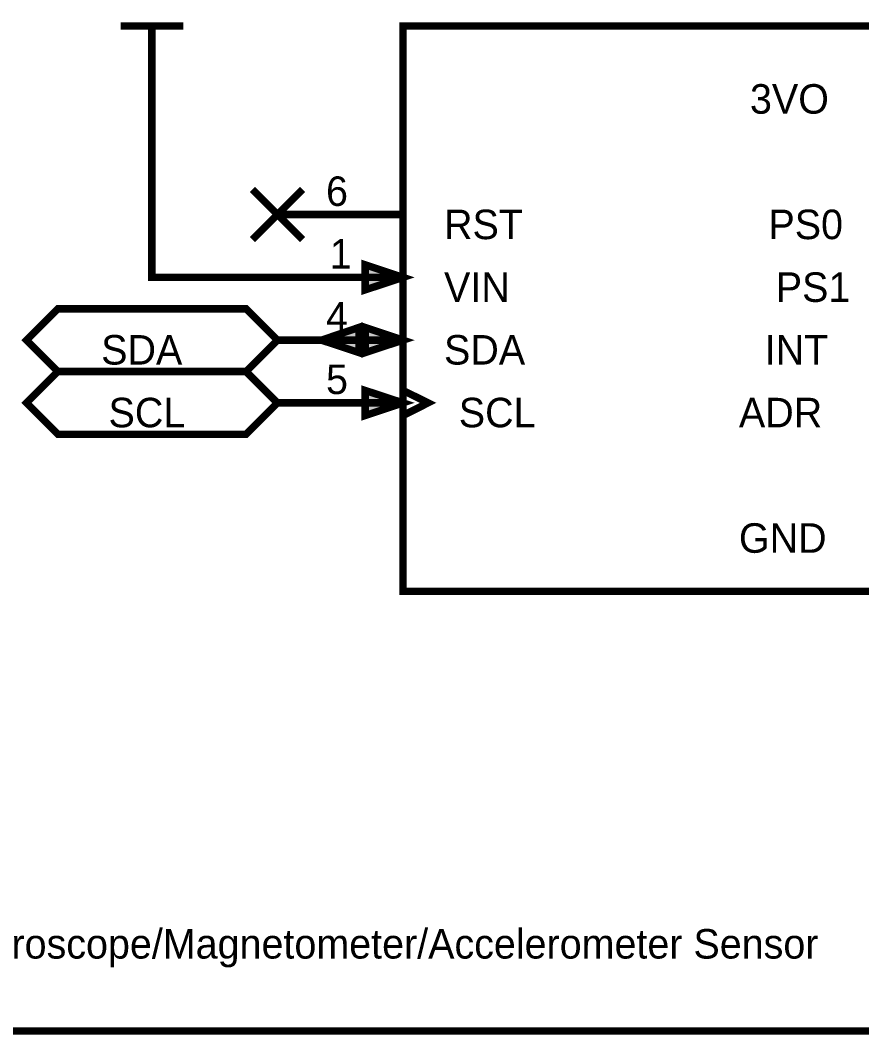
# Model space of a CAD drawing. Header units: inches. Extents: x 0 to 15, y 0 to 9.5.
# Drawn here: x 6.091 to 7.431, y 6.794 to 8.409 of the extents above; entities that cross this region are included whole.
import ezdxf

# ---------------------------------------------------------------- set-up
doc = ezdxf.new("R2010")
doc.units = ezdxf.units.IN
doc.header["$MEASUREMENT"] = 0
doc.layers.add('Sheet', color=255, linetype='Continuous')

msp = doc.modelspace()

# ---------------------------------------------------------------- linework, layer by layer
at = {"layer": 'Sheet'}
for points in [[(5.9007, 8.6999, 0.0118, 0.0118, 0), (8.2, 8.6999, 0.0118, 0.0118, 0), (8.2, 6.7997, 0.0118, 0.0118, 0), (5.9007, 6.7997, 0.0118, 0.0118, 0), (5.9007, 8.6999, 0.0118, 0.0118, 0)], [(6.7005, 8.3999, 0.0118, 0.0118, 0), (7.5, 8.3999, 0.0118, 0.0118, 0), (7.5, 7.4999, 0.0118, 0.0118, 0), (6.7005, 7.4999, 0.0118, 0.0118, 0), (6.7005, 8.3999, 0.0118, 0.0118, 0)], [(6.7005, 8.3999, 0.0039, 0.0039, 0), (6.7005, 7.4999, 0.0039, 0.0039, 0), (7.5, 7.4999, 0.0039, 0.0039, 0), (7.5, 8.3999, 0.0039, 0.0039, 0), (6.7005, 8.3999, 0.0039, 0.0039, 0), (6.7005, 8.3999, 0.0039, 0.0039, 0)], [(6.6403, 8.0198, 0.0118, 0.0118, 0), (6.7005, 7.9997, 0.0118, 0.0118, 0), (6.6403, 7.9798, 0.0118, 0.0118, 0), (6.6403, 8.0198, 0.0118, 0.0118, 0)], [(6.6403, 8.0198, 0.0039, 0.0039, 0), (6.7005, 7.9997, 0.0039, 0.0039, 0), (6.6403, 7.9798, 0.0039, 0.0039, 0), (6.6403, 8.0198, 0.0039, 0.0039, 0)], [(6.1506, 7.8498, 0.0118, 0.0118, 0), (6.1007, 7.8998, 0.0118, 0.0118, 0), (6.1506, 7.9497, 0.0118, 0.0118, 0), (6.4505, 7.9497, 0.0118, 0.0118, 0), (6.5005, 7.8998, 0.0118, 0.0118, 0), (6.4505, 7.8498, 0.0118, 0.0118, 0), (6.1506, 7.8498, 0.0118, 0.0118, 0)], [(6.1506, 7.8498, 0.0039, 0.0039, 0), (6.1007, 7.8998, 0.0039, 0.0039, 0), (6.1506, 7.9497, 0.0039, 0.0039, 0), (6.4505, 7.9497, 0.0039, 0.0039, 0), (6.5005, 7.8998, 0.0039, 0.0039, 0), (6.4505, 7.8498, 0.0039, 0.0039, 0), (6.1506, 7.8498, 0.0039, 0.0039, 0)], [(6.6304, 7.92, 0.0118, 0.0118, 0), (6.6304, 7.8799, 0.0118, 0.0118, 0), (6.5706, 7.8998, 0.0118, 0.0118, 0), (6.6304, 7.92, 0.0118, 0.0118, 0)], [(6.6304, 7.92, 0.0039, 0.0039, 0), (6.6304, 7.8799, 0.0039, 0.0039, 0), (6.5706, 7.8998, 0.0039, 0.0039, 0), (6.6304, 7.92, 0.0039, 0.0039, 0)], [(6.6403, 7.92, 0.0118, 0.0118, 0), (6.7005, 7.8998, 0.0118, 0.0118, 0), (6.6403, 7.8799, 0.0118, 0.0118, 0), (6.6403, 7.92, 0.0118, 0.0118, 0)], [(6.6403, 7.92, 0.0039, 0.0039, 0), (6.7005, 7.8998, 0.0039, 0.0039, 0), (6.6403, 7.8799, 0.0039, 0.0039, 0), (6.6403, 7.92, 0.0039, 0.0039, 0)], [(6.1506, 7.75, 0.0118, 0.0118, 0), (6.1007, 7.7999, 0.0118, 0.0118, 0), (6.1506, 7.8498, 0.0118, 0.0118, 0), (6.4505, 7.8498, 0.0118, 0.0118, 0), (6.5005, 7.7999, 0.0118, 0.0118, 0), (6.4505, 7.75, 0.0118, 0.0118, 0), (6.1506, 7.75, 0.0118, 0.0118, 0)], [(6.1506, 7.75, 0.0039, 0.0039, 0), (6.1007, 7.7999, 0.0039, 0.0039, 0), (6.1506, 7.8498, 0.0039, 0.0039, 0), (6.4505, 7.8498, 0.0039, 0.0039, 0), (6.5005, 7.7999, 0.0039, 0.0039, 0), (6.4505, 7.75, 0.0039, 0.0039, 0), (6.1506, 7.75, 0.0039, 0.0039, 0)], [(6.6403, 7.8197, 0.0118, 0.0118, 0), (6.7005, 7.7999, 0.0118, 0.0118, 0), (6.6403, 7.7797, 0.0118, 0.0118, 0), (6.6403, 7.8197, 0.0118, 0.0118, 0)], [(6.6403, 7.8197, 0.0039, 0.0039, 0), (6.7005, 7.7999, 0.0039, 0.0039, 0), (6.6403, 7.7797, 0.0039, 0.0039, 0), (6.6403, 7.8197, 0.0039, 0.0039, 0)]]:
    msp.add_lwpolyline(points, format="xyseb", close=True, dxfattribs=at)
for points in [[(6.2505, 8.3999, 0.0118, 0.0118, 0), (6.3507, 8.3999, 0.0118, 0.0118, 0)], [(6.3004, 8.2996, 0.0118, 0.0118, 0), (6.3004, 8.3999, 0.0118, 0.0118, 0)], [(6.5005, 7.9997, 0.0118, 0.0118, 0), (6.3004, 7.9997, 0.0118, 0.0118, 0), (6.3004, 8.2996, 0.0118, 0.0118, 0)], [(6.4605, 8.0599, 0.0118, 0.0118, 0), (6.5405, 8.1399, 0.0118, 0.0118, 0)], [(6.4605, 8.1399, 0.0118, 0.0118, 0), (6.5405, 8.0599, 0.0118, 0.0118, 0)], [(6.7005, 8.0999, 0.0118, 0.0118, 0), (6.5005, 8.0999, 0.0118, 0.0118, 0)], [(6.7005, 7.9997, 0.0118, 0.0118, 0), (6.5005, 7.9997, 0.0118, 0.0118, 0)], [(6.7005, 7.8998, 0.0118, 0.0118, 0), (6.5005, 7.8998, 0.0118, 0.0118, 0)], [(6.7005, 7.8197, 0.0118, 0.0118, 0), (6.7405, 7.7999, 0.0118, 0.0118, 0), (6.7005, 7.7797, 0.0118, 0.0118, 0)], [(6.7005, 7.7999, 0.0118, 0.0118, 0), (6.5005, 7.7999, 0.0118, 0.0118, 0)]]:
    msp.add_lwpolyline(points, format="xyseb", dxfattribs=at)
for points in [[(6.638, 7.9773), (6.7062, 8), (6.638, 8.0227)], [(6.6319, 7.9227), (6.5638, 7.9), (6.6319, 7.8773)], [(6.638, 7.8773), (6.7062, 7.9), (6.638, 7.9227)], [(6.638, 7.7773), (6.7062, 7.8), (6.638, 7.8227)]]:
    msp.add_solid(points, dxfattribs=at)

# ---------------------------------------------------------------- texts
for s, height, p in [('3VO', 0.047, (7.2533, 8.2604)), ('6', 0.047, (6.5779, 8.1135)), ('RST', 0.047, (6.7659, 8.0606)), ('PS0', 0.047, (7.2827, 8.0606)), ('1', 0.047, (6.5838, 8.0136)), ('VIN', 0.047, (6.7659, 7.9607)), ('PS1', 0.047, (7.2944, 7.9607)), ('4', 0.047, (6.5779, 7.9137)), ('SDA', 0.047, (6.2197, 7.8609)), ('SDA', 0.047, (6.7659, 7.8609)), ('INT', 0.047, (7.2768, 7.8609)), ('5', 0.047, (6.5779, 7.8139)), ('SCL', 0.047, (6.2314, 7.761)), ('SCL', 0.047, (6.7894, 7.761)), ('ADR', 0.047, (7.2357, 7.761)), ('GND', 0.047, (7.2357, 7.5612)), ('Gyroscope/Magnetometer/Accelerometer Sensor', 0.047001, (5.9965, 6.915))]:
    msp.add_text(s, height=height, dxfattribs=at).set_placement(p)

doc.saveas('drawing.dxf')
